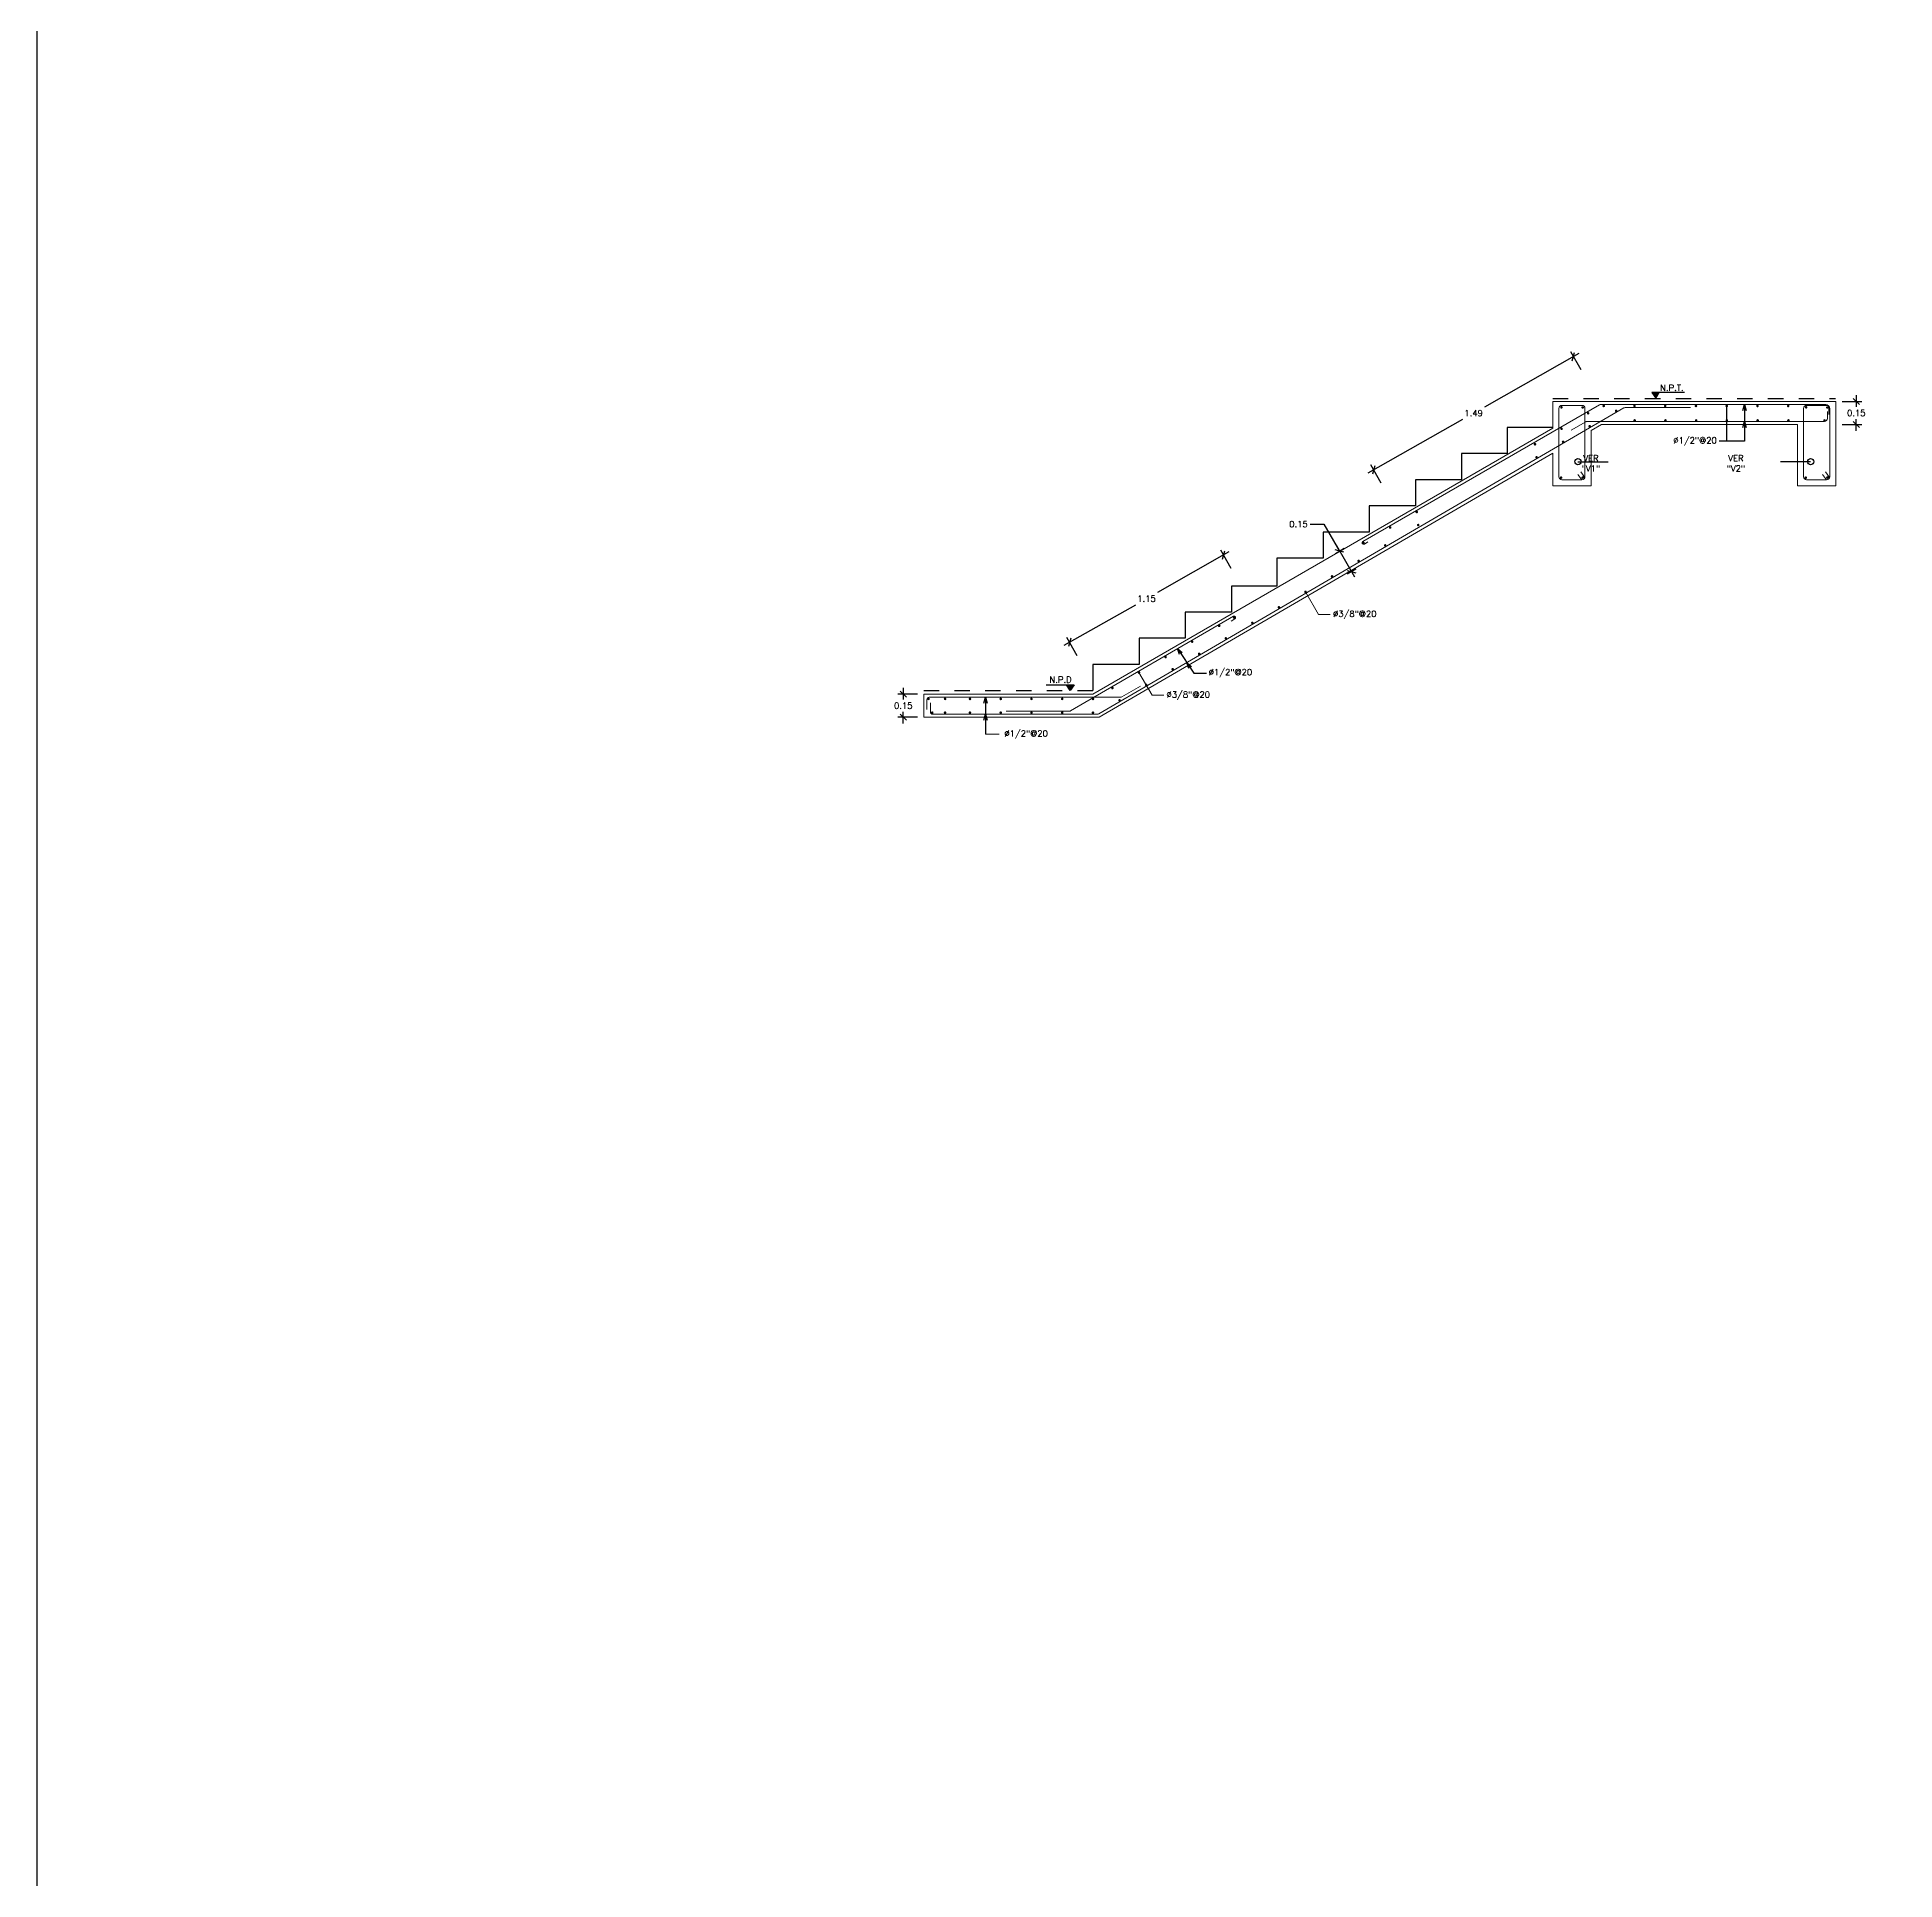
# Model space of a CAD drawing. Header units: metres. Extents: x -44 to 358, y -246 to 48.
# Drawn here: x 110 to 122.08, y 11.99 to 23.98 of the extents above; entities that cross this region are included whole.
import ezdxf

# ---------------------------------------------------------------- set-up
doc = ezdxf.new("R2010")
doc.units = ezdxf.units.M
doc.header["$LTSCALE"] = 0.3
doc.header["$PDMODE"] = 3
doc.linetypes.add('HIDDEN2', pattern=[4.7625, 3.175, -1.5875])
for name, color, linetype in [('ACERO', 5, 'Continuous'), ('BP', 3, 'Continuous'), ('DIMTEXTO', 4, 'Continuous'), ('Escalera', 2, 'Continuous'), ('HATCH', 8, 'Continuous'), ('TEXTOS LOSAS', 4, 'Continuous')]:
    doc.layers.add(name, color=color, linetype=linetype)
doc.styles.add('SMPLEX', font='simplex.shx')
doc.dimstyles.new('D-20', dxfattribs={"dimscale": 0.2, "dimtxt": 0.2, "dimasz": 0.2, "dimexe": 0.18, "dimexo": 0.2, "dimgap": 0.1, "dimtad": 0, "dimtih": 1, "dimtoh": 1, "dimzin": 0, "dimdsep": 46, "dimtxsty": 'SMPLEX', "dimblk": 'OBLIQUE', "dimcen": 0.09, "dimdle": 0.2, "dimclrd": 4, "dimclre": 4, "dimclrt": 4, "dimadec": 0, "dimazin": 0, "dimtfac": 1, "dimtofl": 0, "dimtmove": 0, "dimatfit": 3, "dimldrblk": 'OPEN30', "dimfxl": 0.5, "dimfxlon": 1, "dimtolj": 1, "dimtzin": 0, "dimarcsym": 0})
doc.dimstyles.new('DIM-20', dxfattribs={"dimscale": 0.2, "dimtxt": 0.2, "dimasz": 0.2, "dimexe": 0.2, "dimexo": 0.2, "dimgap": 0.1, "dimtad": 0, "dimtih": 1, "dimtoh": 1, "dimzin": 0, "dimdsep": 46, "dimtxsty": 'SMPLEX', "dimblk1": 'OBLIQUE', "dimblk2": 'OBLIQUE', "dimsah": 1, "dimcen": 0.2, "dimdle": 0.2, "dimclrd": 4, "dimclre": 4, "dimclrt": 4, "dimadec": 0, "dimazin": 0, "dimtfac": 1, "dimtmove": 1, "dimatfit": 3, "dimldrblk": 'OPEN30', "dimfxl": 0.2, "dimfxlon": 1, "dimtolj": 1, "dimtzin": 0, "dimarcsym": 0})

# ---------------------------------------------------------------- blocks, each defined once
blk = doc.blocks.new('_OBLIQUE')
at = {"color": 0, "linetype": 'ByBlock'}
blk.add_line((-0.5, -0.5), (0.5, 0.5), dxfattribs=at)
blk = doc.blocks.new('_Open30')
at = {"color": 0, "lineweight": -2}
for p, q in [((-1, 0.27), (0, 0)), ((0, 0), (-1, -0.27)), ((0, 0), (-1, 0))]:
    blk.add_line(p, q, dxfattribs=at)
blk = doc.blocks.new('*D591')
at = {"layer": 'DEFPOINTS', "color": 0, "linetype": 'Continuous', "ltscale": 0.1, "transparency": 16777216}
for p in [(118.408, 20.598), (118.486, 20.464), (118.548, 20.5)]:
    blk.add_point(p, dxfattribs=at)
at = {"layer": 'DIMTEXTO', "color": 4, "linetype": 'Continuous', "lineweight": -2, "ltscale": 0.1, "transparency": 16777216}
for p, q in [((118.28, 20.809), (118.369, 20.809)), ((118.369, 20.809), (118.47, 20.634)), ((118.45, 20.669), (118.568, 20.466)), ((118.443, 20.618), (118.501, 20.652)), ((118.521, 20.485), (118.579, 20.518))]:
    blk.add_line(p, q, dxfattribs=at)
at = {"layer": 'DIMTEXTO', "color": 4, "linetype": 'Continuous', "lineweight": -2, "ltscale": 0.1, "transparency": 16777216, "xscale": 0.04000000000000001, "yscale": 0.04000000000000001, "zscale": 0.04000000000000001}
for p, rotation in [((118.47, 20.634), 120.1235743840415), ((118.548, 20.5), 300.1235743840415)]:
    blk.add_blockref('_OBLIQUE', p, dxfattribs=dict(at, rotation=rotation))
at = {"layer": 'DIMTEXTO', "color": 4, "linetype": 'Continuous', "ltscale": 0.1, "transparency": 16777216, "insert": (118.203, 20.809), "char_height": 0.04, "attachment_point": 5, "style": 'SMPLEX'}
blk.add_mtext('\\A1;0.15', dxfattribs=at)
blk = doc.blocks.new('*D592')
at = {"layer": 'DEFPOINTS', "color": 0, "transparency": 16777216}
for p in [(121.698, 21.607), (121.698, 21.457), (121.831, 21.457)]:
    blk.add_point(p, dxfattribs=at)
at = {"layer": 'DIMTEXTO', "color": 4, "lineweight": -2, "transparency": 16777216}
for p, q in [((121.831, 21.647), (121.831, 21.572)), ((121.738, 21.607), (121.867, 21.607)), ((121.738, 21.457), (121.867, 21.457)), ((121.831, 21.417), (121.831, 21.492))]:
    blk.add_line(p, q, dxfattribs=at)
at = {"layer": 'DIMTEXTO', "color": 4, "lineweight": -2, "transparency": 16777216, "xscale": 0.04000000000000001, "yscale": 0.04000000000000001, "zscale": 0.04000000000000001}
for p, rotation in [((121.831, 21.607), 90), ((121.831, 21.457), 270)]:
    blk.add_blockref('_OBLIQUE', p, dxfattribs=dict(at, rotation=rotation))
at = {"layer": 'DIMTEXTO', "color": 4, "transparency": 16777216, "insert": (121.831, 21.532), "char_height": 0.04, "attachment_point": 5, "style": 'SMPLEX'}
blk.add_mtext('\\A1;0.15', dxfattribs=at)
blk = doc.blocks.new('*D593')
at = {"layer": 'DEFPOINTS', "color": 0, "transparency": 16777216}
for p in [(115.766, 19.703), (115.633, 19.553), (115.766, 19.553)]:
    blk.add_point(p, dxfattribs=at)
at = {"layer": 'DIMTEXTO', "color": 4, "lineweight": -2, "transparency": 16777216}
for p, q in [((115.726, 19.703), (115.597, 19.703)), ((115.633, 19.743), (115.633, 19.668)), ((115.633, 19.513), (115.633, 19.588)), ((115.726, 19.553), (115.597, 19.553))]:
    blk.add_line(p, q, dxfattribs=at)
at = {"layer": 'DIMTEXTO', "color": 4, "lineweight": -2, "transparency": 16777216, "xscale": 0.04000000000000001, "yscale": 0.04000000000000001, "zscale": 0.04000000000000001}
for p, rotation in [((115.633, 19.703), 90), ((115.633, 19.553), 270)]:
    blk.add_blockref('_OBLIQUE', p, dxfattribs=dict(at, rotation=rotation))
at = {"layer": 'DIMTEXTO', "color": 4, "transparency": 16777216, "insert": (115.633, 19.628), "char_height": 0.04, "attachment_point": 5, "style": 'SMPLEX'}
blk.add_mtext('\\A1;0.15', dxfattribs=at)
blk = doc.blocks.new('*D627')
at = {"layer": 'DEFPOINTS', "color": 0, "transparency": 16777216}
for p in [(117.717, 20.608), (117.882, 20.317), (116.879, 19.749)]:
    blk.add_point(p, dxfattribs=at)
at = {"layer": 'DIMTEXTO', "color": 4, "lineweight": -2, "transparency": 16777216}
for p, q in [((117.751, 20.628), (117.286, 20.364)), ((117.766, 20.521), (117.699, 20.639)), ((116.68, 20.021), (117.145, 20.284)), ((116.764, 19.953), (116.697, 20.072))]:
    blk.add_line(p, q, dxfattribs=at)
at = {"layer": 'DIMTEXTO', "color": 4, "lineweight": -2, "transparency": 16777216, "xscale": 0.04000000000000001, "yscale": 0.04000000000000001, "zscale": 0.04000000000000001}
for p, rotation in [((117.717, 20.608), 29.53878225956961), ((116.714, 20.04), 209.5387822595696)]:
    blk.add_blockref('_OBLIQUE', p, dxfattribs=dict(at, rotation=rotation))
at = {"layer": 'DIMTEXTO', "color": 4, "transparency": 16777216, "insert": (117.215, 20.324), "char_height": 0.04, "attachment_point": 5, "style": 'SMPLEX'}
blk.add_mtext('\\A1;1.15', dxfattribs=at)
blk = doc.blocks.new('*D628')
at = {"layer": 'DEFPOINTS', "color": 0, "transparency": 16777216}
for p in [(119.991, 21.899), (120.156, 21.608), (118.858, 20.87)]:
    blk.add_point(p, dxfattribs=at)
at = {"layer": 'DIMTEXTO', "color": 4, "lineweight": -2, "transparency": 16777216}
for p, q in [((120.026, 21.919), (119.412, 21.571)), ((120.041, 21.812), (119.974, 21.93)), ((118.657, 21.143), (119.271, 21.491)), ((118.741, 21.075), (118.674, 21.194))]:
    blk.add_line(p, q, dxfattribs=at)
at = {"layer": 'DIMTEXTO', "color": 4, "lineweight": -2, "transparency": 16777216, "xscale": 0.04000000000000001, "yscale": 0.04000000000000001, "zscale": 0.04000000000000001}
for p, rotation in [((119.991, 21.899), 29.53878225956961), ((118.692, 21.162), 209.5387822595696)]:
    blk.add_blockref('_OBLIQUE', p, dxfattribs=dict(at, rotation=rotation))
at = {"layer": 'DIMTEXTO', "color": 4, "transparency": 16777216, "insert": (119.342, 21.531), "char_height": 0.04, "attachment_point": 5, "style": 'SMPLEX'}
blk.add_mtext('\\A1;1.49', dxfattribs=at)

msp = doc.modelspace()

# ---------------------------------------------------------------- hatches: boundary and pattern name
at = {"layer": 'DIMTEXTO', "linetype": 'Continuous', "ltscale": 0.1}
for points in [[(120.5498979, 21.6652332), (120.501431, 21.6652332), (120.5274979, 21.6284736)], [(116.6947779, 19.7632855), (116.7432447, 19.7632855), (116.7171779, 19.7265258)]]:
    msp.add_hatch(color=4, dxfattribs=at).paths.add_polyline_path(points)

# ---------------------------------------------------------------- linework, layer by layer
at = {"layer": 'ACERO', "lineweight": 0}
for p, q in [((120.3191851, 21.5650127), (116.9050749, 19.5745691)), ((120.1616807, 21.5850127), (118.6213293, 20.6966555)), ((120.1692387, 21.587056), (121.6330772, 21.587056)), ((120.3267432, 21.567056), (120.7528301, 21.567056)), ((121.6438526, 21.542056), (121.6438526, 21.497056)), ((121.6530772, 21.522056), (121.6530772, 21.567056)), ((120.0708991, 21.4750127), (119.9756242, 21.4194357)), ((120.0784572, 21.477056), (121.6238526, 21.477056)), ((120.0658915, 21.1128266), (120.038557, 21.1482748)), ((121.6572774, 21.1128266), (121.6299429, 21.1482748)), ((120.0464515, 21.0975258), (120.0191169, 21.132974)), ((121.6378373, 21.0975258), (121.6105028, 21.132974)), ((118.6314067, 20.6793799), (118.6551166, 20.6932106)), ((117.7796549, 20.209199), (116.7210508, 19.5945691)), ((117.7897323, 20.1919234), (117.7660225, 20.1780927)), ((117.1746713, 19.7549878), (117.0539536, 19.6845691)), ((115.78599, 19.6675258), (115.78599, 19.602388)), ((117.0463956, 19.6825258), (115.80099, 19.6825258)), ((115.8088713, 19.5875258), (115.8088713, 19.6461439)), ((116.8975168, 19.5725258), (115.8238713, 19.5725258)), ((116.7134927, 19.5925258), (116.3017262, 19.5925258))]:
    msp.add_line(p, q, dxfattribs=at)
for points in [[(119.9164515, 21.0975258), (120.0464515, 21.0975258, 0.4142135624), (120.0664515, 21.1175258), (120.0664515, 21.5616857, 0.4142135624), (120.0464515, 21.5816857), (119.9164515, 21.5816857, 0.4142135624), (119.8964515, 21.5616857), (119.8964515, 21.1175258, 0.4142135624)], [(121.5078373, 21.0975258), (121.6378373, 21.0975258, 0.4142135624), (121.6578373, 21.1175258), (121.6578373, 21.5616857, 0.4142135624), (121.6378373, 21.5816857), (121.5078373, 21.5816857, 0.4142135624), (121.4878373, 21.5616857), (121.4878373, 21.1175258, 0.4142135624)]]:
    msp.add_lwpolyline(points, format="xyb", close=True, dxfattribs=at)
at = {"layer": 'ACERO', "const_width": 0.00825}
for points in [[(119.9172884, 21.5686826, -1), (119.9090754, 21.5694631, -1)], [(120.0553612, 21.567776, -1), (120.0471482, 21.5685565, -1)], [(120.090903, 21.5299143, -1), (120.08269, 21.5306947, -1)], [(120.1921943, 21.5773818, -1), (120.1839813, 21.5781622, -1)], [(120.2736863, 21.545746, -1), (120.2654733, 21.5465265, -1)], [(120.3921943, 21.5773818, -1), (120.3839813, 21.5781622, -1)], [(120.5921943, 21.5773818, -1), (120.5839813, 21.5781622, -1)], [(120.7921943, 21.5773818, -1), (120.7839813, 21.5781622, -1)], [(120.9921943, 21.5773818, -1), (120.9839813, 21.5781622, -1)], [(121.1921943, 21.5773818, -1), (121.1839813, 21.5781622, -1)], [(121.3921943, 21.5773818, -1), (121.3839813, 21.5781622, -1)], [(121.5086743, 21.5686826, -1), (121.5004613, 21.5694631, -1)], [(121.646747, 21.567776, -1), (121.638534, 21.5685565, -1)], [(119.9181472, 21.4291401, -1), (119.9099342, 21.4299205, -1)], [(120.1009305, 21.4449718, -1), (120.0927175, 21.4457523, -1)], [(120.3934435, 21.4834679, -1), (120.3852305, 21.4842483, -1)], [(120.5934435, 21.4834679, -1), (120.5852305, 21.4842483, -1)], [(120.7934435, 21.4834679, -1), (120.7852305, 21.4842483, -1)], [(120.9934435, 21.4834679, -1), (120.9852305, 21.4842483, -1)], [(121.1934435, 21.4834679, -1), (121.1852305, 21.4842483, -1)], [(121.3934435, 21.4834679, -1), (121.3852305, 21.4842483, -1)], [(121.6279591, 21.4834679, -1), (121.6197461, 21.4842483, -1)], [(119.7453915, 21.3283659, -1), (119.7371785, 21.3291463, -1)], [(119.9281747, 21.3441976, -1), (119.9199617, 21.344978, -1)], [(119.9281747, 21.3441976, -1), (119.9199617, 21.344978, -1)], [(119.755419, 21.2434234, -1), (119.747206, 21.2442038, -1)], [(119.9152942, 21.1112315, -1), (119.9070812, 21.112012, -1)], [(120.0553612, 21.1112315, -1), (120.0471482, 21.112012, -1)], [(121.50668, 21.1112315, -1), (121.498467, 21.112012, -1)], [(121.646747, 21.1112315, -1), (121.638534, 21.112012, -1)], [(118.803205, 20.7868174, -1), (118.794992, 20.7875979, -1)], [(118.9759607, 20.8875917, -1), (118.9677477, 20.8883721, -1)], [(118.9859883, 20.8026492, -1), (118.9777753, 20.8034296, -1)], [(118.624661, 20.6826668, 1), (118.6280243, 20.6902001, 1)], [(118.6304492, 20.6860432, -1), (118.6222362, 20.6868237, -1)], [(118.771046, 20.6703265, -1), (118.762833, 20.671107, -1)], [(118.5982902, 20.5695523, -1), (118.5900772, 20.5703328, -1)], [(118.4255344, 20.4687781, -1), (118.4173214, 20.4695586, -1)], [(118.2527787, 20.3680039, -1), (118.2445657, 20.3687844, -1)], [(117.789286, 20.2009597, -1), (117.781073, 20.2017402, -1)], [(118.0800229, 20.2672297, -1), (118.0718099, 20.2680102, -1)], [(117.6918258, 20.1470431, -1), (117.6836128, 20.1478236, -1)], [(117.7345113, 20.0656813, -1), (117.7262983, 20.0664618, -1)], [(117.9072671, 20.1664555, -1), (117.8990541, 20.167236, -1)], [(117.3427511, 19.9434162, -1), (117.3345381, 19.9441967, -1)], [(117.5155069, 20.0441904, -1), (117.5072939, 20.0449709, -1)], [(117.5617555, 19.9649071, -1), (117.5535425, 19.9656876, -1)], [(117.1699954, 19.842642, -1), (117.1617824, 19.8434225, -1)], [(117.3889997, 19.8641329, -1), (117.3807868, 19.8649134, -1)], [(116.9972396, 19.7418678, -1), (116.9890266, 19.7426483, -1)], [(117.216244, 19.7633587, -1), (117.208031, 19.7641392, -1)], [(115.8010738, 19.671454, -1), (115.7928608, 19.6722345, -1)], [(115.8252463, 19.581983, -1), (115.8170333, 19.5827635, -1)], [(115.9088777, 19.671454, -1), (115.9006647, 19.6722345, -1)], [(115.9088777, 19.581983, -1), (115.9006647, 19.5827635, -1)], [(116.0707324, 19.671454, -1), (116.0625194, 19.6722345, -1)], [(116.0707324, 19.581983, -1), (116.0625194, 19.5827635, -1)], [(116.2707324, 19.671454, -1), (116.2625194, 19.6722345, -1)], [(116.2707324, 19.581983, -1), (116.2625194, 19.5827635, -1)], [(116.4707324, 19.671454, -1), (116.4625194, 19.6722345, -1)], [(116.4707324, 19.581983, -1), (116.4625194, 19.5827635, -1)], [(116.6707324, 19.671454, -1), (116.6625194, 19.6722345, -1)], [(116.6707324, 19.581983, -1), (116.6625194, 19.5827635, -1)], [(116.8707324, 19.671454, -1), (116.8625194, 19.6722345, -1)], [(116.8707324, 19.581983, -1), (116.8625194, 19.5827635, -1)], [(117.0434882, 19.6625845, -1), (117.0352752, 19.663365, -1)]]:
    msp.add_lwpolyline(points, format="xyb", close=True, dxfattribs=at)
at = {"layer": 'ACERO', "lineweight": 0}
for centre, radius, start, end in [((120.1692387, 21.572056), 0.015, 90, 120.25643716), ((120.3267432, 21.552056), 0.015, 90, 120.25643717), ((121.6330772, 21.567056), 0.02, 0, 90), ((120.0784572, 21.462056), 0.015, 90, 120.25643717), ((121.6238526, 21.497056), 0.02, 270, 360), ((118.626368, 20.6880177), 0.01, 120.25643737, 300.25643703), ((117.7846936, 20.2005612), 0.01, 300.25643736, 120.25643702), ((115.80099, 19.6675258), 0.015, 90, 180), ((115.8238713, 19.5875258), 0.015, 180, 270), ((116.7134927, 19.6075258), 0.015, 270, 300.25643718), ((116.8975168, 19.5875258), 0.015, 270, 300.25643717), ((117.0463956, 19.6975258), 0.015, 270, 300.25643715), ((117.0463956, 19.6975258), 0.015, 270, 300.25643715)]:
    msp.add_arc(centre, radius, start, end, dxfattribs=at)
at = {"layer": 'BP', "ltscale": 8}
msp.add_lwpolyline([(110, 37.6335309), (160, 37.6335309), (160, 0), (110, 0)], close=True, dxfattribs=at)
msp.add_lwpolyline([(110, 37.6335309), (160, 37.6335309), (160, 0), (110, 0)], close=True, dxfattribs=at)
at = {"layer": 'DIMTEXTO', "color": 4, "linetype": 'Continuous', "ltscale": 0.1}
for points in [[(120.7126449, 21.6652332), (120.501431, 21.6652332), (120.5274979, 21.6284736), (120.5498979, 21.6652332)], [(116.5618724, 19.7632855), (116.7432629, 19.7632855), (116.7171779, 19.7265258), (116.6947779, 19.7632855)]]:
    msp.add_lwpolyline(points, dxfattribs=at)
at = {"layer": 'DIMTEXTO'}
msp.add_lwpolyline([(120.9876768, 21.5732557), (120.9876768, 21.3489515), (120.938603, 21.3489515)], dxfattribs=at)
at = {"layer": 'Escalera', "color": 7, "lineweight": 0}
for p, q in [((119.8564515, 21.6075258), (121.6978373, 21.6075258)), ((121.6978373, 21.6075258), (121.6978373, 21.0575258)), ((119.8564515, 21.4338189), (116.8664267, 19.7025258)), ((120.1743357, 21.457056), (120.1064515, 21.4174865)), ((120.1743357, 21.457056), (121.4478373, 21.457056)), ((121.4478373, 21.457056), (121.4478373, 21.0575258)), ((119.8564515, 21.2717624), (116.906979, 19.5525258)), ((121.4478373, 21.0575258), (121.6978373, 21.0575258)), ((116.8664267, 19.7025258), (115.7664267, 19.7025258)), ((115.7664267, 19.7025258), (115.7664267, 19.5525258)), ((116.906979, 19.5525258), (115.7664267, 19.5525258))]:
    msp.add_line(p, q, dxfattribs=at)
at = {"layer": 'Escalera', "color": 8, "linetype": 'HIDDEN2', "ltscale": 0.0015}
msp.add_line((115.7659941, 19.7265258), (116.8664267, 19.7265258), dxfattribs=at)
at = {"layer": 'Escalera', "color": 8, "linetype": 'HIDDEN2', "ltscale": 0.0015, "flags": 128}
msp.add_lwpolyline([(119.8564515, 21.627056), (121.695359, 21.627056)], dxfattribs=at)
at = {"layer": 'Escalera', "color": 7, "lineweight": 0}
for points in [[(119.8564515, 21.4338189), (119.8564515, 21.6075258)], [(120.1064515, 21.4174865), (120.1064515, 21.0575258), (119.8564515, 21.0575258), (119.8564515, 21.2717624)]]:
    msp.add_lwpolyline(points, dxfattribs=at)
at = {"layer": 'Escalera', "color": 8, "ltscale": 0.0015}
for points in [[(119.8564515, 21.4375258), (119.5597765, 21.4375258), (119.5597765, 21.2675258)], [(119.5597765, 21.2675258), (119.2631016, 21.2675258), (119.2631016, 21.0975258), (118.9631016, 21.0975258), (118.9631016, 20.9275258), (118.6631016, 20.9275258), (118.6631016, 20.7575258)], [(118.9631016, 21.0975258), (118.9631016, 20.9275258), (118.6631016, 20.9275258), (118.6631016, 20.7575258), (118.3631016, 20.7575258), (118.3631016, 20.5875258), (118.0631016, 20.5875258), (118.0631016, 20.406056), (117.7664267, 20.406056), (117.7664267, 20.236056), (117.4664267, 20.236056), (117.4664267, 20.066056), (117.1664267, 20.066056), (117.1664267, 19.896056), (116.8664267, 19.896056), (116.8664267, 19.7265258)]]:
    msp.add_lwpolyline(points, dxfattribs=at)
at = {"layer": 'TEXTOS LOSAS', "color": 4, "lineweight": 0}
msp.add_line((116.1681407, 19.4422182), (116.256767, 19.4422182), dxfattribs=at)
at = {"layer": 'TEXTOS LOSAS', "color": 4, "lineweight": 0, "flags": 128}
for points in [[(118.2486722, 20.3683942), (118.3339827, 20.2221118), (118.409555, 20.2221118)], [(117.1658889, 19.8430323), (117.2511994, 19.6967499), (117.3267717, 19.6967499)]]:
    msp.add_lwpolyline(points, dxfattribs=at)

# ---------------------------------------------------------------- texts
at = {"layer": 'DIMTEXTO', "color": 4, "linetype": 'Continuous', "ltscale": 0.1, "char_height": 0.04, "attachment_point": 5, "style": 'SMPLEX'}
for s, insert in [('N.P.T.', (120.6315702, 21.6957904)), ('%%C1/2"@20', (120.782129, 21.347599)), ('%%C3/8"@20', (118.5690784, 20.2189244)), ('N.P.D', (116.6557793, 19.7975595)), ('%%C1/2"@20', (117.760663, 19.8394712)), ('%%C3/8"@20', (117.4862951, 19.6935625)), ('%%C1/2"@20', (116.4318575, 19.4402953))]:
    msp.add_mtext(s, dxfattribs=dict(at, insert=insert))
at = {"layer": 'DIMTEXTO', "color": 4, "linetype": 'Continuous', "ltscale": 0.1, "char_height": 0.04, "width": 0.518636479, "attachment_point": 5, "style": 'SMPLEX'}
for s, insert in [('VER \\P"V1"', (120.1052728, 21.2047608)), ('VER \\P"V2"', (121.0480396, 21.2047608))]:
    msp.add_mtext(s, dxfattribs=dict(at, insert=insert))

# ---------------------------------------------------------------- dimensions: what is measured, and where the dimension line sits
at = {"layer": 'DIMTEXTO'}
for base, p1, p2, angle, picture, middle in [((119.9913985, 21.8987958), (118.8576107, 20.8697898), (120.1564515, 21.6075258), 29.53878226, '*D628', (119.3416079, 21.5305811)), ((121.8310994, 21.457056), (121.6978373, 21.607056), (121.6978373, 21.457056), 90, '*D592', (121.8310994, 21.532056)), ((117.716528, 20.6081301), (116.8794152, 19.7491241), (117.881581, 20.3168602), 29.53878226, '*D627', (117.215479, 20.3242023)), ((115.6331645, 19.5525258), (115.7664267, 19.7025258), (115.7664267, 19.5525258), 90, '*D593', (115.6331645, 19.6275258))]:
    dim = msp.add_linear_dim(base=base, p1=p1, p2=p2, angle=angle, dimstyle='D-20', dxfattribs=at)
    dim.commit()
    dim.dimension.update_dxf_attribs({"geometry": picture, "text_midpoint": middle})
at = {"layer": 'DIMTEXTO', "color": 4, "linetype": 'Continuous', "ltscale": 0.1}
dim = msp.add_linear_dim(base=(118.5479177, 20.5004205), p1=(118.4082566, 20.5983487), p2=(118.4859424, 20.4644606), angle=300.12357438, dimstyle='D-20', override={"dimtmove": 1}, dxfattribs=at)
dim.commit()
dim.dimension.update_dxf_attribs({"geometry": '*D591', "text_midpoint": (118.2031342, 20.8089594), "dimtype": 161})

# ---------------------------------------------------------------- leaders
at = {"layer": 'DIMTEXTO'}
for points in [[(121.1030247, 21.5884012), (121.1030247, 21.3489515), (120.9876768, 21.3489515)], [(121.1030247, 21.4773499), (121.1030247, 21.3489515)]]:
    msp.add_leader(points, dimstyle='D-20', dxfattribs=at)
at = {"layer": 'DIMTEXTO', "color": 1}
for points in [[(117.4164267, 20.0002051), (117.5220008, 19.8404449), (117.6055959, 19.8404449)], [(117.477126, 19.9082656), (117.5220008, 19.8404449)]]:
    msp.add_leader(points, dimstyle='D-20', override={"dimgap": 0.1, "dimtad": 0}, dxfattribs=at)
at = {"layer": 'HATCH'}
for points in [[(120.020484, 21.2153044), (120.2171197, 21.2153044)], [(121.5338048, 21.2153044), (121.337169, 21.2153044)]]:
    msp.add_leader(points, dimstyle='DIM-20', override={"dimldrblk": 'DotBlank'}, dxfattribs=at)
at = {"layer": 'TEXTOS LOSAS', "color": 4, "lineweight": 0}
for points in [[(116.1681407, 19.6831548), (116.1681407, 19.4422182)], [(116.1681407, 19.5731548), (116.1681407, 19.4422182)]]:
    msp.add_leader(points, dimstyle='D-20', override={"dimgap": 0.1, "dimtad": 0}, dxfattribs=at)

doc.saveas('drawing.dxf')
